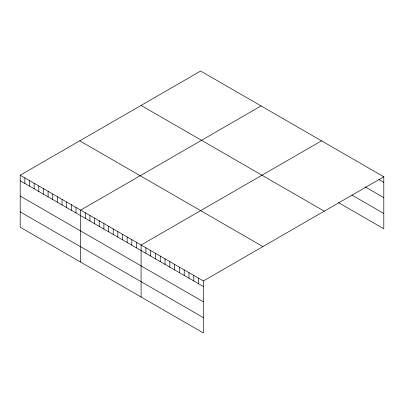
<?xml version="1.0" encoding="UTF-8"?>
<svg xmlns="http://www.w3.org/2000/svg" width="404" height="404" viewBox="0 0 404 404"><rect width="100%" height="100%" fill="white"/><g stroke="black" fill="none" stroke-linecap="round" stroke-linejoin="round"><path stroke-width="0.61" d="M20.2 175.21L203.369 280.962L203.369 332.962L20.2 227.21L20.2 175.21L200.631 71.038L383.8 176.79L383.8 228.79L338.557 202.667M261.075 105.939L80.643 210.11L80.643 262.105M321.523 140.834L141.092 245.006L141.092 297.006M203.369 280.962L383.8 176.79M379.008 179.563L383.8 182.325M365.171 186.906L383.8 197.657M351.864 195.016L383.8 213.458M141.087 105.419L324.255 211.166M79.745 140.834L262.913 246.586M20.2 180.745L203.369 286.497M20.2 196.076L203.369 301.828M20.2 211.878L203.369 317.63M198.576 278.194L198.576 283.729M193.789 275.432L193.789 280.967M188.996 272.665L188.996 278.199M184.209 269.897L184.209 275.432M179.416 267.135L179.416 272.67M174.624 264.368L174.624 269.902M169.837 261.6L169.837 267.135M165.044 258.838L165.044 264.373M160.252 256.07L160.252 261.605M155.464 253.303L155.464 258.838M150.672 250.541L150.672 256.075M145.884 247.773L145.884 253.308M136.441 242.324L136.441 247.859M131.79 239.638L131.79 245.172M127.144 236.951L127.144 242.486M122.493 234.269L122.493 239.804M117.842 231.583L117.842 237.118M113.196 228.901L113.196 234.436M108.545 226.215L108.545 231.75M103.894 223.533L103.894 229.068M99.243 220.847L99.243 226.381M94.597 218.16L94.597 223.695M89.946 215.478L89.946 221.013M85.294 212.792L85.294 218.327M75.997 207.424L75.997 212.958M71.346 204.742L71.346 210.277M66.695 202.056L66.695 207.59M62.049 199.369L62.049 204.904M57.398 196.687L57.398 202.222M52.747 194.001L52.747 199.536M48.096 191.319L48.096 196.854M43.45 188.633L43.45 194.167M38.799 185.951L38.799 191.486M34.148 183.264L34.148 188.799M29.497 180.578L29.497 186.113M24.851 177.896L24.851 183.431"/></g></svg>
